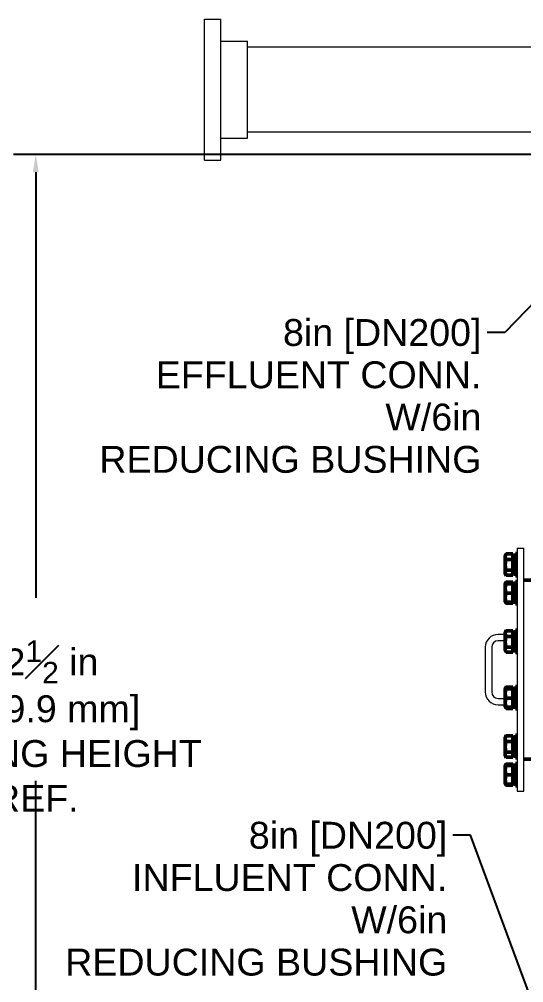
# Model space of a CAD drawing. Header units: inches. Extents: x 17 to 469, y 7 to 301.
# Drawn here: x 296.1 to 335.4, y 67.3 to 142.6 of the extents above; entities that cross this region are included whole.
import ezdxf

# ---------------------------------------------------------------- set-up
doc = ezdxf.new("R2010")
doc.units = ezdxf.units.IN
doc.header["$LTSCALE"] = 14
doc.header["$MEASUREMENT"] = 0
for name, color, linetype, lineweight in [('Dimension (ANSI)', 7, 'Continuous', 25), ('Symbol (ANSI)', 7, 'Continuous', 25), ('Visible (ANSI)', 7, 'Continuous', 50)]:
    doc.layers.add(name, color=color, linetype=linetype, lineweight=lineweight)
doc.styles.add('MEMCOR Medium', font='arial.ttf')
doc.dimstyles.new('Default (ANSI)', dxfattribs={"dimscale": 14, "dimtxt": 0.15, "dimasz": 0.098425, "dimexe": 0.125, "dimexo": 0.0625, "dimgap": 0.031496, "dimtad": 0, "dimtih": 1, "dimtoh": 1, "dimdec": 4, "dimrnd": 1e-08, "dimzin": 3, "dimdsep": 46, "dimlunit": 5, "dimtxsty": 'MEMCOR Medium', "dimcen": 0.09, "dimdle": 0.393701, "dimclrd": 256, "dimclre": 256, "dimclrt": 256, "dimadec": 0, "dimazin": 1, "dimtfac": 0.8, "dimtofl": 0, "dimtmove": 0, "dimatfit": 3, "dimfxl": 1, "dimfrac": 1, "dimtolj": 1, "dimtzin": 4, "dimlwd": -1, "dimlwe": -1, "dimarcsym": 0})
doc.dimstyles.new('Default (ANSI)$7', dxfattribs={"dimscale": 14, "dimtxt": 0.15, "dimasz": 0.098425, "dimexe": 0.125, "dimexo": 0.0625, "dimgap": 0.031496, "dimtad": 0, "dimtih": 1, "dimtoh": 1, "dimdec": 4, "dimrnd": 1e-08, "dimzin": 3, "dimdsep": 46, "dimlunit": 5, "dimtxsty": 'MEMCOR Medium', "dimcen": 0.09, "dimdle": 0.393701, "dimclrd": 256, "dimclre": 256, "dimclrt": 256, "dimadec": 0, "dimazin": 1, "dimtfac": 0.8, "dimtofl": 0, "dimtmove": 0, "dimatfit": 3, "dimfxl": 1, "dimfrac": 1, "dimtolj": 1, "dimtzin": 4, "dimlwd": -1, "dimlwe": -1, "dimarcsym": 0})

# ---------------------------------------------------------------- blocks, each defined once
blk = doc.blocks.new('*D28')
at = {"layer": 'Defpoints', "color": 0, "transparency": 16777216}
for p in [(297.357, 132.024), (359.397, 132.024), (339.738, 39.509)]:
    blk.add_point(p, dxfattribs=at)
at = {"layer": 'Dimension (ANSI)', "transparency": 16777216}
for p, q in [((358.522, 132.024), (295.607, 132.024)), ((297.357, 130.646), (297.357, 97.371)), ((297.357, 40.887), (297.357, 83.053)), ((338.863, 39.509), (295.607, 39.509))]:
    blk.add_line(p, q, dxfattribs=at)
for points in [[(297.127, 130.646), (297.587, 130.646), (297.357, 132.024)], [(297.127, 40.887), (297.587, 40.887), (297.357, 39.509)]]:
    blk.add_solid(points, dxfattribs=at)
at = {"layer": 'Dimension (ANSI)', "transparency": 16777216, "char_height": 2.1, "attachment_point": 5, "style": 'MEMCOR Medium'}
for s, insert in [('\\A1; \\fArial|b0|i0;92{\\H0.8x;\\S1#2;} in', (297.357, 92.358)), ('\\A1;[2349.9 mm]{\\P\\fArial|b0|i0;SHIPPING HEIGHT\\P\\fArial|b0|i0;REF.}', (297.357, 85.199))]:
    blk.add_mtext(s, dxfattribs=dict(at, insert=insert))

msp = doc.modelspace()

# ---------------------------------------------------------------- linework, layer by layer
at = {"layer": 'Visible (ANSI)', "linetype": 'Continuous', "lineweight": 18}
for p, q in [((310.512756, 131.590461), (310.512756, 142.590461)), ((310.512756, 142.590461), (311.794006, 142.590461)), ((311.794006, 131.590461), (311.794006, 142.590461)), ((311.794006, 140.871711), (313.887756, 140.871711)), ((313.887756, 133.309211), (313.887756, 140.871711)), ((339.882256, 140.402961), (313.887756, 140.402961)), ((311.794006, 133.309211), (313.887756, 133.309211)), ((339.882256, 133.777961), (313.887756, 133.777961)), ((310.512756, 131.590461), (311.794006, 131.590461)), ((334.942256, 101.259211), (334.942256, 82.259211)), ((334.942256, 101.259211), (335.442256, 101.259211)), ((335.442256, 82.259211), (335.442256, 101.259211)), ((334.004506, 94.509211), (333.442256, 94.509211)), ((332.442256, 93.509211), (332.442256, 90.009211)), ((332.942256, 93.509211), (332.942256, 90.009211)), ((334.004506, 94.009211), (333.442256, 94.009211)), ((333.442256, 89.509211), (334.004506, 89.509211)), ((333.442256, 89.009211), (334.004506, 89.009211)), ((334.942256, 82.259211), (335.442256, 82.259211))]:
    msp.add_line(p, q, dxfattribs=at)
at = {"layer": 'Visible (ANSI)'}
for p, q in [((334.004506, 100.688331), (334.059982, 100.784417)), ((334.004506, 100.688331), (334.004506, 100.579817)), ((334.004506, 100.579817), (334.004506, 99.945823)), ((334.582631, 100.799068), (334.068703, 100.799068)), ((334.582631, 100.360566), (334.068703, 100.360566)), ((334.582631, 100.799068), (334.582631, 100.645742)), ((334.582631, 100.699081), (334.801631, 100.699081)), ((334.582631, 100.513892), (334.582631, 100.645742)), ((334.582631, 100.513892), (334.582631, 100.360566)), ((334.582631, 100.360566), (334.582631, 100.070529)), ((334.801631, 100.844581), (334.801631, 99.094581)), ((334.801631, 100.844581), (334.942256, 100.844581)), ((334.004506, 99.945823), (334.004506, 99.335586)), ((334.582631, 99.531079), (334.068703, 99.531079)), ((334.582631, 99.821116), (334.582631, 100.070529)), ((334.582631, 99.821116), (334.582631, 99.531079)), ((334.582631, 99.531079), (334.582631, 99.394368)), ((334.004506, 99.335586), (334.004506, 99.250831)), ((334.004506, 99.250831), (334.059982, 99.154745)), ((334.582631, 99.140093), (334.068703, 99.140093)), ((334.582631, 99.276805), (334.582631, 99.394368)), ((334.582631, 99.276805), (334.582631, 99.140093)), ((334.582631, 99.240081), (334.64638, 99.240081)), ((334.801631, 99.094581), (334.942256, 99.094581)), ((336.342256, 98.759211), (335.442256, 98.759211)), ((334.004506, 98.488369), (334.004733, 98.488762)), ((334.004506, 98.488369), (334.004506, 98.487976)), ((334.004506, 98.487976), (334.004506, 98.108222)), ((334.004506, 98.108222), (334.004506, 97.389865)), ((334.004733, 98.488762), (334.059982, 98.584455)), ((334.582631, 98.599107), (334.068703, 98.599107)), ((334.582631, 98.501693), (334.068703, 98.501693)), ((334.582631, 98.474259), (334.068703, 98.474259)), ((334.582631, 98.599107), (334.582631, 98.501693)), ((334.582631, 98.501693), (334.582631, 98.499119)), ((334.582631, 98.483852), (334.582631, 98.499119)), ((334.582631, 98.499119), (334.801631, 98.499119)), ((334.582631, 98.483852), (334.582631, 98.474259)), ((334.582631, 98.474259), (334.582631, 98.218283)), ((334.582631, 97.998161), (334.582631, 98.218283)), ((334.582631, 97.998161), (334.582631, 97.742185)), ((334.801631, 98.644619), (334.801631, 96.894619)), ((334.801631, 98.644619), (334.942256, 98.644619)), ((334.004506, 97.389865), (334.004506, 97.050869)), ((334.582631, 97.742185), (334.068703, 97.742185)), ((334.582631, 97.742185), (334.582631, 97.495802)), ((334.582631, 97.283929), (334.582631, 97.495802)), ((334.582631, 97.283929), (334.582631, 97.037545)), ((334.004506, 97.050869), (334.004733, 97.050476)), ((334.004733, 97.050476), (334.059982, 96.954783)), ((334.582631, 97.037545), (334.068703, 97.037545)), ((334.582631, 96.940132), (334.068703, 96.940132)), ((334.582631, 97.040119), (334.801631, 97.040119)), ((334.582631, 97.037545), (334.582631, 96.940132)), ((334.801631, 96.894619), (334.942256, 96.894619)), ((334.004506, 94.677923), (334.059982, 94.774009)), ((334.004506, 94.677923), (334.004506, 94.56941)), ((334.004506, 94.56941), (334.004506, 93.935415)), ((334.582631, 94.788661), (334.068703, 94.788661)), ((334.582631, 94.350159), (334.068703, 94.350159)), ((334.582631, 94.788661), (334.582631, 94.635335)), ((334.582631, 94.688673), (334.801631, 94.688673)), ((334.582631, 94.503485), (334.582631, 94.635335)), ((334.582631, 94.503485), (334.582631, 94.350159)), ((334.582631, 94.350159), (334.582631, 94.060121)), ((334.801631, 94.834173), (334.801631, 93.084173)), ((334.801631, 94.834173), (334.942256, 94.834173)), ((334.004506, 93.935415), (334.004506, 93.325179)), ((334.582631, 93.520671), (334.068703, 93.520671)), ((334.582631, 93.810709), (334.582631, 94.060121)), ((334.582631, 93.810709), (334.582631, 93.520671)), ((334.582631, 93.520671), (334.582631, 93.38396)), ((334.582631, 93.266397), (334.582631, 93.38396)), ((334.004506, 93.325179), (334.004506, 93.240423)), ((334.004506, 93.240423), (334.059982, 93.144338)), ((334.582631, 93.129686), (334.068703, 93.129686)), ((334.582631, 93.266397), (334.582631, 93.129686)), ((334.582631, 93.229673), (334.801631, 93.229673)), ((334.801631, 93.084173), (334.942256, 93.084173)), ((334.004733, 90.278393), (334.059982, 90.374085)), ((334.582631, 90.388737), (334.068703, 90.388737)), ((334.582631, 90.388737), (334.582631, 90.291324)), ((334.801631, 90.43425), (334.801631, 88.68425)), ((334.801631, 90.43425), (334.942256, 90.43425)), ((334.004506, 90.278), (334.004733, 90.278393)), ((334.004506, 90.278), (334.004506, 90.277607)), ((334.004506, 90.277607), (334.004506, 89.897853)), ((334.004506, 89.897853), (334.004506, 89.179496)), ((334.582631, 90.291324), (334.068703, 90.291324)), ((334.582631, 90.26389), (334.068703, 90.26389)), ((334.582631, 90.291324), (334.582631, 90.28875)), ((334.582631, 90.273482), (334.582631, 90.28875)), ((334.582631, 90.28875), (334.801631, 90.28875)), ((334.582631, 90.273482), (334.582631, 90.26389)), ((334.582631, 90.26389), (334.582631, 90.007914)), ((334.582631, 89.787792), (334.582631, 90.007914)), ((334.582631, 89.787792), (334.582631, 89.531816)), ((334.004506, 89.179496), (334.004506, 88.8405)), ((334.582631, 89.531816), (334.068703, 89.531816)), ((334.582631, 89.531816), (334.582631, 89.285432)), ((334.582631, 89.073559), (334.582631, 89.285432)), ((334.582631, 89.073559), (334.582631, 88.827175)), ((334.004506, 88.8405), (334.004733, 88.840107)), ((334.004733, 88.840107), (334.059982, 88.744414)), ((334.582631, 88.827175), (334.068703, 88.827175)), ((334.582631, 88.729762), (334.068703, 88.729762)), ((334.582631, 88.82975), (334.801631, 88.82975)), ((334.582631, 88.827175), (334.582631, 88.729762)), ((334.801631, 88.68425), (334.942256, 88.68425)), ((334.801631, 86.623804), (334.801631, 84.873804)), ((334.801631, 86.623804), (334.942256, 86.623804)), ((334.004506, 86.467554), (334.059982, 86.56364)), ((334.004506, 86.467554), (334.004506, 86.35904)), ((334.004506, 86.35904), (334.004506, 85.725046)), ((334.582631, 86.578291), (334.068703, 86.578291)), ((334.582631, 86.139789), (334.068703, 86.139789)), ((334.582631, 86.578291), (334.582631, 86.424965)), ((334.582631, 86.478304), (334.801631, 86.478304)), ((334.582631, 86.293115), (334.582631, 86.424965)), ((334.582631, 86.293115), (334.582631, 86.139789)), ((334.582631, 86.139789), (334.582631, 85.849752)), ((334.582631, 85.600339), (334.582631, 85.849752)), ((334.004506, 85.725046), (334.004506, 85.114809)), ((334.004506, 85.114809), (334.004506, 85.030054)), ((334.582631, 85.310302), (334.068703, 85.310302)), ((334.582631, 85.600339), (334.582631, 85.310302)), ((334.582631, 85.310302), (334.582631, 85.17359)), ((334.582631, 85.056028), (334.582631, 85.17359)), ((334.004506, 85.030054), (334.059982, 84.933968)), ((334.004733, 84.267985), (334.059982, 84.363678)), ((334.582631, 84.919316), (334.068703, 84.919316)), ((334.582631, 84.378329), (334.068703, 84.378329)), ((334.582631, 85.056028), (334.582631, 84.919316)), ((334.582631, 85.019304), (334.801631, 85.019304)), ((334.582631, 84.378329), (334.582631, 84.280916)), ((334.801631, 84.873804), (334.942256, 84.873804)), ((334.801631, 84.423842), (334.801631, 82.673842)), ((334.801631, 84.423842), (334.942256, 84.423842)), ((336.342256, 84.759211), (335.442256, 84.759211)), ((334.004506, 84.267592), (334.004733, 84.267985)), ((334.004506, 84.267592), (334.004506, 84.267199)), ((334.004506, 84.267199), (334.004506, 83.887445)), ((334.004506, 83.887445), (334.004506, 83.169088)), ((334.582631, 84.280916), (334.068703, 84.280916)), ((334.582631, 84.253482), (334.068703, 84.253482)), ((334.582631, 84.280916), (334.582631, 84.278342)), ((334.582631, 84.263075), (334.582631, 84.278342)), ((334.582631, 84.278342), (334.801631, 84.278342)), ((334.582631, 84.263075), (334.582631, 84.253482)), ((334.582631, 84.253482), (334.582631, 83.997506)), ((334.582631, 83.777384), (334.582631, 83.997506)), ((334.582631, 83.777384), (334.582631, 83.521408)), ((334.004506, 83.169088), (334.004506, 82.830092)), ((334.582631, 83.521408), (334.068703, 83.521408)), ((334.582631, 83.521408), (334.582631, 83.275025)), ((334.582631, 83.063151), (334.582631, 83.275025)), ((334.582631, 83.063151), (334.582631, 82.816768)), ((334.004506, 82.830092), (334.004733, 82.829699)), ((334.004733, 82.829699), (334.059982, 82.734006)), ((334.582631, 82.816768), (334.068703, 82.816768)), ((334.582631, 82.719354), (334.068703, 82.719354)), ((334.582631, 82.819342), (334.801631, 82.819342)), ((334.582631, 82.816768), (334.582631, 82.719354)), ((334.801631, 82.673842), (334.942256, 82.673842))]:
    msp.add_line(p, q, dxfattribs=at)
at = {"layer": 'Visible (ANSI)', "linetype": 'Continuous', "lineweight": 18}
for centre, radius, start, end in [((333.442256, 93.509211), 1, 90, 180), ((333.442256, 93.509211), 0.5, 90, 180), ((333.442256, 90.009211), 1, 180, 270), ((333.442256, 90.009211), 0.5, 180, 270)]:
    msp.add_arc(centre, radius, start, end, dxfattribs=at)
at = {"layer": 'Visible (ANSI)'}
msp.add_ellipse((334.64638, 99.969581), major_axis=(4.1372, 0), ratio=0.176326981, start_param=4.71238898, end_param=4.749923496, dxfattribs=at)
for points, weights in [([(334.068703, 100.799068), (334.004506, 100.681572), (334.004506, 100.579817)], [1.01001874936, 1.04314139574, 1]), ([(334.004506, 100.579817), (334.004506, 100.478063), (334.068703, 100.360566)], [1, 1.04314139574, 1.01001874936]), ([(334.068703, 100.360566), (334.004506, 100.138306), (334.004506, 99.945823)], [1.01001874936, 1.04314139574, 1]), ([(334.059982, 100.784417), (334.064172, 100.791675), (334.068703, 100.799068)], [1.01419770863, 1.01228706098, 1.01001874936]), ([(334.004506, 99.945823), (334.004506, 99.753339), (334.068703, 99.531079)], [1, 1.04314139574, 1.01001874936]), ([(334.068703, 99.531079), (334.004506, 99.426315), (334.004506, 99.335586)], [1.01001874936, 1.04314139574, 1]), ([(334.004506, 99.335586), (334.004506, 99.244858), (334.068703, 99.140093)], [1, 1.04314139574, 1.01001874936]), ([(334.068703, 98.501693), (334.004506, 98.494342), (334.004506, 98.487976)], [1.01001874936, 1.04314139574, 1]), ([(334.004506, 98.487976), (334.004506, 98.48161), (334.068703, 98.474259)], [1, 1.04314139574, 1.01001874936]), ([(334.068703, 98.474259), (334.004506, 98.278101), (334.004506, 98.108222)], [1.01001874936, 1.04314139574, 1]), ([(334.004506, 98.108222), (334.004506, 97.938344), (334.068703, 97.742185)], [1, 1.04314139574, 1.01001874936]), ([(334.068703, 98.599107), (334.038901, 98.544561), (334.023223, 98.495192)], [1.01001874936, 1.02512992681, 1.02436783531]), ([(334.059982, 98.584455), (334.064172, 98.591713), (334.068703, 98.599107)], [1.01419770863, 1.01228706098, 1.01001874936]), ([(334.068703, 97.742185), (334.004506, 97.553378), (334.004506, 97.389865)], [1.01001874936, 1.04314139574, 1]), ([(334.004506, 97.389865), (334.004506, 97.226353), (334.068703, 97.037545)], [1, 1.04314139574, 1.01001874936]), ([(334.068703, 97.037545), (334.008199, 97.044473), (334.004733, 97.050476)], [1.01001874936, 1.04117729012, 1.00484823082]), ([(334.019145, 97.044896), (334.034854, 96.99537), (334.068703, 96.940132)], [1.02385469408, 1.02721658286, 1.01001874936]), ([(334.068703, 94.788661), (334.004506, 94.671165), (334.004506, 94.56941)], [1.01001874936, 1.04314139574, 1]), ([(334.004506, 94.56941), (334.004506, 94.467655), (334.068703, 94.350159)], [1, 1.04314139574, 1.01001874936]), ([(334.068703, 94.350159), (334.004506, 94.127898), (334.004506, 93.935415)], [1.01001874936, 1.04314139574, 1]), ([(334.059982, 94.774009), (334.064172, 94.781268), (334.068703, 94.788661)], [1.01419770863, 1.01228706098, 1.01001874936]), ([(334.004506, 93.935415), (334.004506, 93.742932), (334.068703, 93.520671)], [1, 1.04314139574, 1.01001874936]), ([(334.068703, 93.520671), (334.004506, 93.415907), (334.004506, 93.325179)], [1.01001874936, 1.04314139574, 1]), ([(334.004506, 93.325179), (334.004506, 93.23445), (334.068703, 93.129686)], [1, 1.04314139574, 1.01001874936]), ([(334.068703, 90.388737), (334.038901, 90.334191), (334.023223, 90.284822)], [1.01001874936, 1.02512992681, 1.02436783531]), ([(334.059982, 90.374085), (334.064172, 90.381344), (334.068703, 90.388737)], [1.01419770863, 1.01228706098, 1.01001874936]), ([(334.068703, 90.291324), (334.004506, 90.283973), (334.004506, 90.277607)], [1.01001874936, 1.04314139574, 1]), ([(334.004506, 90.277607), (334.004506, 90.271241), (334.068703, 90.26389)], [1, 1.04314139574, 1.01001874936]), ([(334.068703, 90.26389), (334.004506, 90.067731), (334.004506, 89.897853)], [1.01001874936, 1.04314139574, 1]), ([(334.004506, 89.897853), (334.004506, 89.727975), (334.068703, 89.531816)], [1, 1.04314139574, 1.01001874936]), ([(334.068703, 89.531816), (334.004506, 89.343008), (334.004506, 89.179496)], [1.01001874936, 1.04314139574, 1]), ([(334.004506, 89.179496), (334.004506, 89.015983), (334.068703, 88.827175)], [1, 1.04314139574, 1.01001874936]), ([(334.068703, 88.827175), (334.008199, 88.834103), (334.004733, 88.840107)], [1.01001874936, 1.04117729012, 1.00484823082]), ([(334.019145, 88.834526), (334.034854, 88.785001), (334.068703, 88.729762)], [1.02385469408, 1.02721658286, 1.01001874936]), ([(334.068703, 86.578291), (334.004506, 86.460795), (334.004506, 86.35904)], [1.01001874936, 1.04314139574, 1]), ([(334.004506, 86.35904), (334.004506, 86.257286), (334.068703, 86.139789)], [1, 1.04314139574, 1.01001874936]), ([(334.068703, 86.139789), (334.004506, 85.917529), (334.004506, 85.725046)], [1.01001874936, 1.04314139574, 1]), ([(334.059982, 86.56364), (334.064172, 86.570898), (334.068703, 86.578291)], [1.01419770863, 1.01228706098, 1.01001874936]), ([(334.004506, 85.725046), (334.004506, 85.532562), (334.068703, 85.310302)], [1, 1.04314139574, 1.01001874936]), ([(334.068703, 85.310302), (334.004506, 85.205538), (334.004506, 85.114809)], [1.01001874936, 1.04314139574, 1]), ([(334.004506, 85.114809), (334.004506, 85.024081), (334.068703, 84.919316)], [1, 1.04314139574, 1.01001874936]), ([(334.068703, 84.378329), (334.038901, 84.323784), (334.023223, 84.274415)], [1.01001874936, 1.02512992681, 1.02436783531]), ([(334.059982, 84.363678), (334.064172, 84.370936), (334.068703, 84.378329)], [1.01419770863, 1.01228706098, 1.01001874936]), ([(334.068703, 84.280916), (334.004506, 84.273565), (334.004506, 84.267199)], [1.01001874936, 1.04314139574, 1]), ([(334.004506, 84.267199), (334.004506, 84.260833), (334.068703, 84.253482)], [1, 1.04314139574, 1.01001874936]), ([(334.068703, 84.253482), (334.004506, 84.057324), (334.004506, 83.887445)], [1.01001874936, 1.04314139574, 1]), ([(334.004506, 83.887445), (334.004506, 83.717567), (334.068703, 83.521408)], [1, 1.04314139574, 1.01001874936]), ([(334.068703, 83.521408), (334.004506, 83.3326), (334.004506, 83.169088)], [1.01001874936, 1.04314139574, 1]), ([(334.004506, 83.169088), (334.004506, 83.005576), (334.068703, 82.816768)], [1, 1.04314139574, 1.01001874936]), ([(334.068703, 82.816768), (334.008199, 82.823696), (334.004733, 82.829699)], [1.01001874936, 1.04117729012, 1.00484823082]), ([(334.019145, 82.824119), (334.034854, 82.774593), (334.068703, 82.719354)], [1.02385469408, 1.02721658286, 1.01001874936])]:
    msp.add_rational_spline(points, weights, degree=2, dxfattribs=at)

# ---------------------------------------------------------------- texts
at = {"layer": 'Symbol (ANSI)', "char_height": 2.10000007, "width": 29.83536795, "attachment_point": 3, "line_spacing_factor": 0.944221, "style": 'MEMCOR Medium'}
for s, insert in [('\\fArial|b0|i0;8in [DN200] \\P\\fArial|b0|i0;EFFLUENT CONN.\\P\\fArial|b0|i0;W/6in\\P\\fArial|b0|i0;REDUCING BUSHING', (332.143701, 119.158717)), ('\\fArial|b0|i0;8in [DN200]\\P\\fArial|b0|i0;INFLUENT CONN.\\P\\fArial|b0|i0;W/6in\\P\\fArial|b0|i0;REDUCING BUSHING', (329.476209, 79.861136))]:
    msp.add_mtext(s, dxfattribs=dict(at, insert=insert))

# ---------------------------------------------------------------- dimensions: what is measured, and where the dimension line sits
at = {"layer": 'Dimension (ANSI)'}
dim = msp.add_linear_dim(base=(297.357054, 132.024211), p1=(339.737689, 39.509211), p2=(359.397256, 132.024211), angle=90, text=' \\fArial|b0|i0;<> in\\X[2349.9 mm]{\\P\\fArial|b0|i0;SHIPPING HEIGHT\\P\\fArial|b0|i0;REF.}', dimstyle='Default (ANSI)', override={"dimgap": 0.031496, "dimdec": 4, "dimpost": '', "dimtol": 0, "dimlim": 0, "dimtp": 0, "dimtm": 0, "dimtdec": 2, "dimatfit": 1}, dxfattribs=at)
dim.commit()
dim.dimension.update_dxf_attribs({"geometry": '*D28', "text_midpoint": (297.357054, 90.212079), "dimtype": 160})

# ---------------------------------------------------------------- leaders
at = {"layer": 'Symbol (ANSI)', "annotation_type": 0, "has_hookline": 1, "hookline_direction": 1, "text_width": 29.414326}
for points in [[(343.144696, 127.634211), (333.962599, 118.108717), (332.584646, 118.108717)], [(338.847256, 58.350746), (331.295107, 78.811136), (329.917154, 78.811136)]]:
    msp.add_leader(points, dimstyle='Default (ANSI)$7', override={"dimtad": 0}, dxfattribs=at)

doc.saveas('drawing.dxf')
